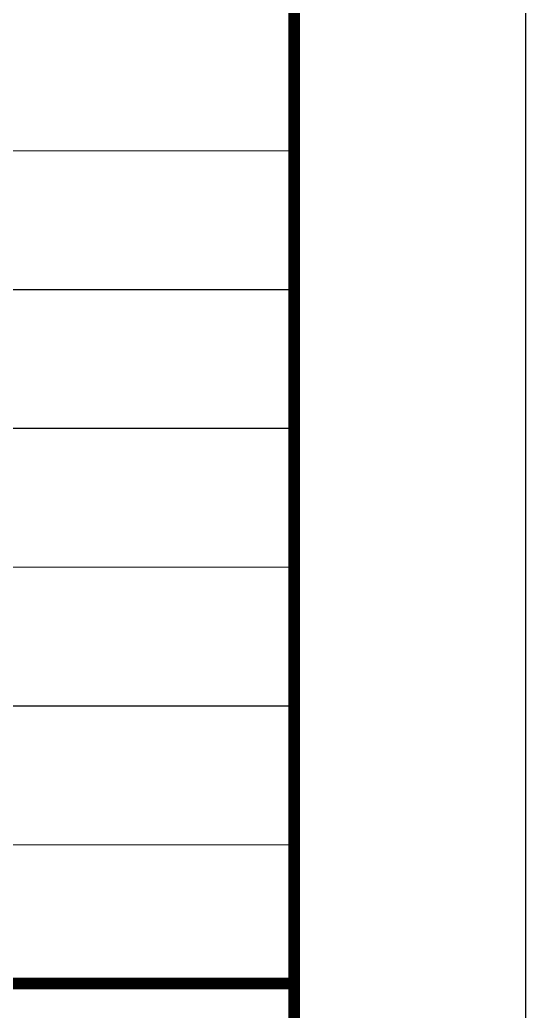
# Model space of a CAD drawing. Extents: x -415214 to 475089, y -207485 to 163917.
# Drawn here: x 472901 to 475089, y 30645 to 34931 of the extents above; entities that cross this region are included whole.
import ezdxf

# ---------------------------------------------------------------- set-up
doc = ezdxf.new("R2010")
doc.units = 0
doc.header["$LTSCALE"] = 800
doc.layers.get('0').update_dxf_attribs({"linetype": 'CONTINUOUS'})

# ---------------------------------------------------------------- blocks, each defined once
blk = doc.blocks.new('图签信息')
at = {"const_width": 0.5}
for points in [[(-65, 574), (-65, 500.5), (0, 500.5), (0, 574)], [(-65, 0), (0, 0), (0, 500.5), (-65, 500.5)]]:
    blk.add_lwpolyline(points, close=True, dxfattribs=at)
at = {"const_width": 0.05}
for points in [[(-65, 536.5), (0, 536.5)], [(-65, 530.5), (0, 530.5)], [(-65, 524.5), (0, 524.5)], [(-65, 518.5), (0, 518.5)], [(-65, 512.5), (0, 512.5)], [(-65, 512.5), (0, 512.5)], [(-65, 506.5), (0, 506.5)], [(-65, 500.5), (0, 500.5)]]:
    blk.add_lwpolyline(points, dxfattribs=at)
blk = doc.blocks.new('图签-A1')
at = {"color": 2}
blk.add_blockref('图签信息', (0, 0), dxfattribs=at)
blk = doc.blocks.new('图框-A1')
at = {"const_width": 0.05}
blk.add_lwpolyline([(0, 0), (841, 0), (841, 594), (0, 594)], close=True, dxfattribs=at)
blk = doc.blocks.new('104 13#平面_t3')
at = {"xscale": 100, "yscale": 100, "zscale": 100}
for name, p in [('图框-A1', (-10634.5, -20285.2)), ('图签-A1', (72465.5, -19285.2))]:
    blk.add_blockref(name, p, dxfattribs=at)

msp = doc.modelspace()

# ---------------------------------------------------------------- block references
msp.add_blockref('104 13#平面_t3', (401620.6, 0))

doc.saveas('drawing.dxf')
